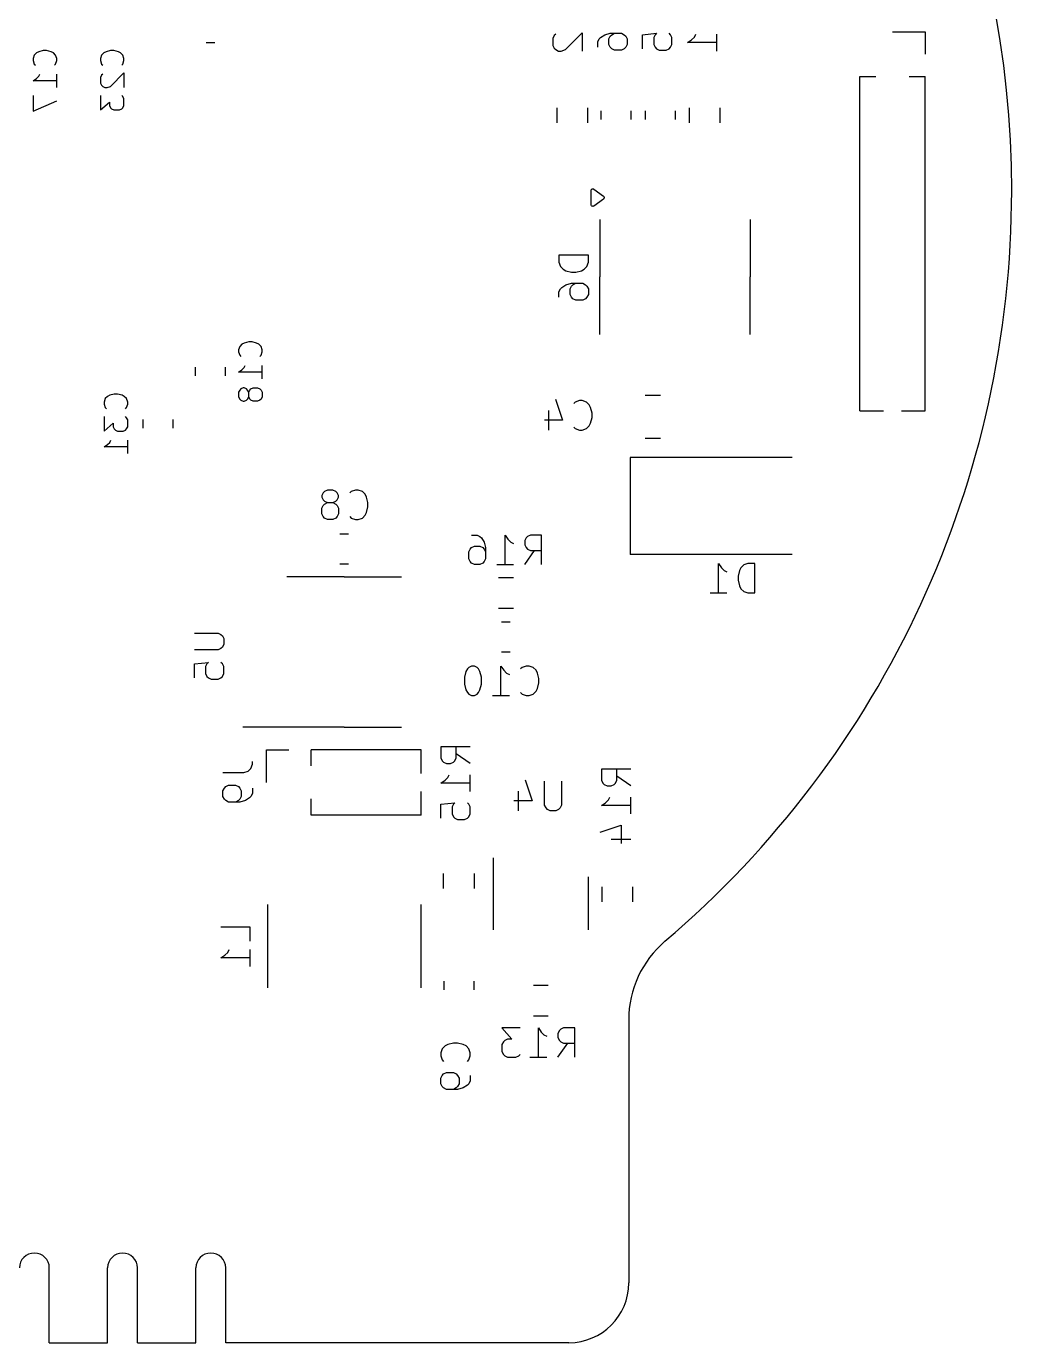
# Model space of a CAD drawing. Extents: x 116 to 183, y -110.2 to -37.6.
# Drawn here: x 149.44 to 182.95, y -110.24 to -65.48 of the extents above; entities that cross this region are included whole.
import ezdxf

# ---------------------------------------------------------------- set-up
doc = ezdxf.new("R2010")
doc.units = 0
doc.layers.add('BLACK', color=7, linetype='CONTINUOUS')

msp = doc.modelspace()

# ---------------------------------------------------------------- linework, layer by layer
at = {"layer": 'BLACK', "linetype": 'CONTINUOUS'}
for p, q in [((167.396438, -65.793905), (167.348819, -65.889143)), ((167.444057, -65.746286), (167.396438, -65.793905)), ((167.77739, -66.270095), (168.348819, -65.698667)), ((168.348819, -65.698667), (168.348819, -66.317714)), ((168.968057, -65.857333), (169.110914, -65.762095)), ((169.110914, -65.762095), (169.30139, -65.714476)), ((169.30139, -65.714476), (169.682342, -65.714476)), ((169.30139, -65.809714), (169.349009, -65.762095)), ((169.349009, -65.762095), (169.444247, -65.714476)), ((169.682342, -65.714476), (169.77758, -65.762095)), ((169.77758, -65.762095), (169.8252, -65.809714)), ((170.396819, -65.762095), (170.873009, -65.714476)), ((170.396819, -66.238285), (170.396819, -65.762095)), ((170.82539, -65.762095), (170.777771, -65.857333)), ((170.873009, -65.714476), (170.82539, -65.762095)), ((171.3492, -65.762095), (171.30158, -65.714476)), ((171.396819, -65.857333), (171.3492, -65.762095)), ((172.158914, -65.841524), (172.206533, -65.746286)), ((172.920819, -66.317714), (172.920819, -65.746286)), ((178.896, -65.661), (180.006, -65.661)), ((180.006, -65.661), (180.006, -66.421)), ((155.848267, -66.042), (155.555733, -66.042)), ((167.348819, -65.889143), (167.348819, -66.127238)), ((167.348819, -66.127238), (167.396438, -66.222476)), ((167.396438, -66.222476), (167.444057, -66.270095)), ((168.872819, -66.00019), (168.920438, -65.904952)), ((168.872819, -66.190666), (168.872819, -66.00019)), ((168.920438, -65.904952), (168.968057, -65.857333)), ((169.253771, -65.904952), (169.30139, -65.809714)), ((169.253771, -66.095428), (169.253771, -65.904952)), ((169.30139, -66.190666), (169.253771, -66.095428)), ((169.349009, -66.238285), (169.30139, -66.190666)), ((169.444247, -66.285904), (169.349009, -66.238285)), ((169.77758, -66.238285), (169.682342, -66.285904)), ((169.8252, -66.190666), (169.77758, -66.238285)), ((169.8252, -65.809714), (169.872819, -65.904952)), ((169.872819, -66.095428), (169.8252, -66.190666)), ((169.872819, -65.904952), (169.872819, -66.095428)), ((170.777771, -65.857333), (170.777771, -66.095428)), ((170.777771, -66.095428), (170.82539, -66.190666)), ((170.82539, -66.190666), (170.873009, -66.238285)), ((170.873009, -66.238285), (170.968247, -66.285904)), ((171.206342, -66.285904), (171.30158, -66.238285)), ((171.30158, -66.238285), (171.3492, -66.190666)), ((171.3492, -66.190666), (171.396819, -66.095428)), ((171.396819, -66.095428), (171.396819, -65.857333)), ((171.920819, -66.032), (172.063676, -65.936762)), ((172.920819, -66.032), (171.920819, -66.032)), ((172.063676, -65.936762), (172.158914, -65.841524)), ((149.71439, -66.452856), (149.676295, -66.567142)), ((149.676295, -66.567142), (149.676295, -66.643333)), ((149.676295, -66.643333), (149.71439, -66.757618)), ((149.79058, -66.376666), (149.71439, -66.452856)), ((149.866771, -66.338571), (149.79058, -66.376666)), ((150.019152, -66.300475), (149.866771, -66.338571)), ((150.133438, -66.300475), (150.019152, -66.300475)), ((150.285819, -66.338571), (150.133438, -66.300475)), ((150.362009, -66.376666), (150.285819, -66.338571)), ((150.4382, -66.452856), (150.362009, -66.376666)), ((150.476295, -66.567142), (150.4382, -66.452856)), ((150.4382, -66.757618), (150.476295, -66.643333)), ((150.476295, -66.643333), (150.476295, -66.567142)), ((152.00039, -66.452856), (151.962295, -66.567142)), ((151.962295, -66.567142), (151.962295, -66.643333)), ((151.962295, -66.643333), (152.00039, -66.757618)), ((152.07658, -66.376666), (152.00039, -66.452856)), ((152.152771, -66.338571), (152.07658, -66.376666)), ((152.305152, -66.300475), (152.152771, -66.338571)), ((152.419438, -66.300475), (152.305152, -66.300475)), ((152.571819, -66.338571), (152.419438, -66.300475)), ((152.648009, -66.376666), (152.571819, -66.338571)), ((152.7242, -66.452856), (152.648009, -66.376666)), ((152.762295, -66.567142), (152.7242, -66.452856)), ((152.7242, -66.757618), (152.762295, -66.643333)), ((152.762295, -66.643333), (152.762295, -66.567142)), ((167.444057, -66.270095), (167.539295, -66.317714)), ((167.539295, -66.317714), (167.634533, -66.317714)), ((167.634533, -66.317714), (167.77739, -66.270095)), ((169.682342, -66.285904), (169.444247, -66.285904)), ((170.968247, -66.285904), (171.206342, -66.285904)), ((149.71439, -66.757618), (149.752485, -66.795714)), ((149.866771, -67.176666), (149.904866, -67.100475)), ((150.400104, -66.795714), (150.4382, -66.757618)), ((150.476295, -67.557618), (150.476295, -67.100475)), ((152.00039, -67.138571), (151.962295, -67.214761)), ((152.00039, -66.757618), (152.038485, -66.795714)), ((152.038485, -67.100475), (152.00039, -67.138571)), ((152.305152, -67.519523), (152.762295, -67.06238)), ((152.686104, -66.795714), (152.7242, -66.757618)), ((152.762295, -67.06238), (152.762295, -67.557618)), ((149.676295, -67.329047), (149.79058, -67.252856)), ((150.476295, -67.329047), (149.676295, -67.329047)), ((149.79058, -67.252856), (149.866771, -67.176666)), ((151.962295, -67.214761), (151.962295, -67.405237)), ((151.962295, -67.405237), (152.00039, -67.481428)), ((152.00039, -67.481428), (152.038485, -67.519523)), ((152.038485, -67.519523), (152.114676, -67.557618)), ((152.114676, -67.557618), (152.190866, -67.557618)), ((152.190866, -67.557618), (152.305152, -67.519523)), ((177.786, -67.181), (178.332529, -67.181)), ((177.786, -78.546), (177.786, -67.181)), ((179.459471, -67.181), (180.006, -67.181)), ((180.006, -78.546), (180.006, -67.181)), ((149.676295, -67.824285), (149.676295, -68.357619)), ((149.676295, -68.357619), (150.476295, -68.014761)), ((151.962295, -67.824285), (151.962295, -68.319523)), ((152.7242, -67.86238), (152.686104, -67.824285)), ((152.762295, -67.938571), (152.7242, -67.86238)), ((152.762295, -68.167142), (152.762295, -67.938571)), ((151.962295, -68.319523), (152.267057, -68.052857)), ((152.267057, -68.052857), (152.267057, -68.167142)), ((152.267057, -68.167142), (152.305152, -68.243333)), ((152.305152, -68.243333), (152.343247, -68.281428)), ((152.343247, -68.281428), (152.419438, -68.319523)), ((152.419438, -68.319523), (152.609914, -68.319523)), ((152.609914, -68.319523), (152.686104, -68.281428)), ((152.686104, -68.281428), (152.7242, -68.243333)), ((152.7242, -68.243333), (152.762295, -68.167142)), ((167.4775, -68.245276), (167.4775, -68.754724)), ((168.5225, -68.245276), (168.5225, -68.754724)), ((168.99, -68.646267), (168.99, -68.353733)), ((170.01, -68.646267), (170.01, -68.353733)), ((170.49, -68.353733), (170.49, -68.646267)), ((171.51, -68.353733), (171.51, -68.646267)), ((171.9775, -68.245276), (171.9775, -68.754724)), ((173.0225, -68.245276), (173.0225, -68.754724)), ((168.645, -71.06), (168.647162, -71.049125)), ((168.645, -71.54), (168.645, -71.06)), ((168.646664, -71.045965), (168.648216, -71.04383)), ((168.647162, -71.049125), (168.646664, -71.045965)), ((168.648216, -71.04383), (168.649567, -71.037039)), ((168.649567, -71.037039), (168.662724, -71.023881)), ((168.662724, -71.023881), (168.673674, -71.008826)), ((168.673674, -71.008826), (168.678549, -71.008056)), ((168.678549, -71.008056), (168.682039, -71.004567)), ((168.682039, -71.004567), (168.700649, -71.004567)), ((168.700649, -71.004567), (168.719035, -71.001664)), ((168.719035, -71.001664), (168.725324, -71.004567)), ((168.725324, -71.004567), (168.727961, -71.004567)), ((168.727961, -71.004567), (168.730222, -71.006828)), ((168.730222, -71.006828), (168.74029, -71.011476)), ((168.74029, -71.011476), (169.07029, -71.251476)), ((168.647162, -71.550874), (168.645, -71.54)), ((168.646664, -71.554035), (168.647162, -71.550874)), ((168.648216, -71.556169), (168.646664, -71.554035)), ((168.649567, -71.562961), (168.648216, -71.556169)), ((168.662724, -71.576118), (168.649567, -71.562961)), ((168.673674, -71.591174), (168.662724, -71.576118)), ((168.678549, -71.591943), (168.673674, -71.591174)), ((168.682039, -71.595433), (168.678549, -71.591943)), ((168.700649, -71.595433), (168.682039, -71.595433)), ((168.719035, -71.598336), (168.700649, -71.595433)), ((168.725324, -71.595433), (168.719035, -71.598336)), ((168.727961, -71.595433), (168.725324, -71.595433)), ((168.730222, -71.593171), (168.727961, -71.595433)), ((168.74029, -71.588524), (168.730222, -71.593171)), ((169.07029, -71.348524), (168.74029, -71.588524)), ((169.07029, -71.251476), (169.086173, -71.268674)), ((169.086173, -71.331326), (169.07029, -71.348524)), ((169.086173, -71.268674), (169.087674, -71.27818)), ((169.087674, -71.321819), (169.086173, -71.331326)), ((169.087674, -71.27818), (169.093336, -71.285965)), ((169.093336, -71.314035), (169.087674, -71.321819)), ((169.093336, -71.285965), (169.091119, -71.3)), ((169.091119, -71.3), (169.093336, -71.314035)), ((168.94, -72.05), (168.94, -74)), ((174.06, -72.05), (174.06, -74)), ((168.554819, -73.261905), (167.554819, -73.261905)), ((167.554819, -73.261905), (167.554819, -73.5)), ((168.554819, -73.5), (168.554819, -73.261905)), ((167.554819, -73.5), (167.602438, -73.642857)), ((167.602438, -73.642857), (167.697676, -73.738095)), ((167.697676, -73.738095), (167.792914, -73.785714)), ((167.792914, -73.785714), (167.98339, -73.833333)), ((167.98339, -73.833333), (168.126247, -73.833333)), ((168.126247, -73.833333), (168.316723, -73.785714)), ((168.316723, -73.785714), (168.411961, -73.738095)), ((168.411961, -73.738095), (168.5072, -73.642857)), ((168.5072, -73.642857), (168.554819, -73.5)), ((167.650057, -74.357143), (167.792914, -74.261905)), ((167.792914, -74.261905), (167.98339, -74.214286)), ((167.98339, -74.214286), (168.364342, -74.214286)), ((167.98339, -74.309524), (168.031009, -74.261905)), ((168.031009, -74.261905), (168.126247, -74.214286)), ((168.364342, -74.214286), (168.45958, -74.261905)), ((168.45958, -74.261905), (168.5072, -74.309524)), ((168.94, -75.95), (168.94, -74)), ((174.06, -75.95), (174.06, -74)), ((167.554819, -74.5), (167.602438, -74.404762)), ((167.554819, -74.690476), (167.554819, -74.5)), ((167.602438, -74.404762), (167.650057, -74.357143)), ((167.935771, -74.404762), (167.98339, -74.309524)), ((167.935771, -74.595238), (167.935771, -74.404762)), ((167.98339, -74.690476), (167.935771, -74.595238)), ((168.031009, -74.738095), (167.98339, -74.690476)), ((168.126247, -74.785714), (168.031009, -74.738095)), ((168.45958, -74.738095), (168.364342, -74.785714)), ((168.5072, -74.690476), (168.45958, -74.738095)), ((168.5072, -74.309524), (168.554819, -74.404762)), ((168.554819, -74.595238), (168.5072, -74.690476)), ((168.554819, -74.404762), (168.554819, -74.595238)), ((168.364342, -74.785714), (168.126247, -74.785714)), ((156.69939, -76.358856), (156.661295, -76.473142)), ((156.661295, -76.473142), (156.661295, -76.549333)), ((156.77558, -76.282666), (156.69939, -76.358856)), ((156.851771, -76.244571), (156.77558, -76.282666)), ((157.004152, -76.206475), (156.851771, -76.244571)), ((157.118438, -76.206475), (157.004152, -76.206475)), ((157.270819, -76.244571), (157.118438, -76.206475)), ((157.347009, -76.282666), (157.270819, -76.244571)), ((157.4232, -76.358856), (157.347009, -76.282666)), ((157.461295, -76.473142), (157.4232, -76.358856)), ((157.461295, -76.549333), (157.461295, -76.473142)), ((156.661295, -76.549333), (156.69939, -76.663618)), ((156.69939, -76.663618), (156.737485, -76.701714)), ((157.385104, -76.701714), (157.4232, -76.663618)), ((157.4232, -76.663618), (157.461295, -76.549333)), ((155.192, -77.362267), (155.192, -77.069733)), ((156.212, -77.362267), (156.212, -77.069733)), ((156.661295, -77.235047), (156.77558, -77.158856)), ((157.461295, -77.235047), (156.661295, -77.235047)), ((156.77558, -77.158856), (156.851771, -77.082666)), ((156.851771, -77.082666), (156.889866, -77.006475)), ((157.461295, -77.463618), (157.461295, -77.006475)), ((156.69939, -77.844571), (156.661295, -77.920761)), ((156.737485, -77.806476), (156.69939, -77.844571)), ((156.813676, -77.76838), (156.737485, -77.806476)), ((156.851771, -77.76838), (156.813676, -77.76838)), ((156.927961, -77.806476), (156.851771, -77.76838)), ((156.966057, -77.844571), (156.927961, -77.806476)), ((157.004152, -77.920761), (156.966057, -77.844571)), ((157.004152, -77.920761), (157.042247, -77.844571)), ((157.042247, -77.844571), (157.080342, -77.806476)), ((157.080342, -77.806476), (157.156533, -77.76838)), ((157.156533, -77.76838), (157.308914, -77.76838)), ((157.308914, -77.76838), (157.385104, -77.806476)), ((157.385104, -77.806476), (157.4232, -77.844571)), ((157.4232, -77.844571), (157.461295, -77.920761)), ((152.12739, -78.136856), (152.089295, -78.251142)), ((152.089295, -78.251142), (152.089295, -78.327333)), ((152.089295, -78.327333), (152.12739, -78.441618)), ((152.20358, -78.060666), (152.12739, -78.136856)), ((152.279771, -78.022571), (152.20358, -78.060666)), ((152.432152, -77.984475), (152.279771, -78.022571)), ((152.546438, -77.984475), (152.432152, -77.984475)), ((152.698819, -78.022571), (152.546438, -77.984475)), ((152.775009, -78.060666), (152.698819, -78.022571)), ((152.8512, -78.136856), (152.775009, -78.060666)), ((152.889295, -78.251142), (152.8512, -78.136856)), ((152.8512, -78.441618), (152.889295, -78.327333)), ((152.889295, -78.327333), (152.889295, -78.251142)), ((156.661295, -77.920761), (156.661295, -78.073142)), ((156.661295, -78.073142), (156.69939, -78.149333)), ((156.69939, -78.149333), (156.737485, -78.187428)), ((156.737485, -78.187428), (156.813676, -78.225523)), ((156.813676, -78.225523), (156.851771, -78.225523)), ((156.851771, -78.225523), (156.927961, -78.187428)), ((156.927961, -78.187428), (156.966057, -78.149333)), ((156.966057, -78.149333), (157.004152, -78.073142)), ((157.004152, -78.073142), (157.004152, -77.920761)), ((157.042247, -78.149333), (157.004152, -78.073142)), ((157.080342, -78.187428), (157.042247, -78.149333)), ((157.156533, -78.225523), (157.080342, -78.187428)), ((157.308914, -78.225523), (157.156533, -78.225523)), ((157.385104, -78.187428), (157.308914, -78.225523)), ((157.4232, -78.149333), (157.385104, -78.187428)), ((157.461295, -78.073142), (157.4232, -78.149333)), ((157.461295, -77.920761), (157.461295, -78.073142)), ((167.441618, -78.1572), (167.679713, -78.871485)), ((168.108285, -78.252438), (168.060666, -78.300057)), ((168.251142, -78.204819), (168.108285, -78.252438)), ((168.34638, -78.204819), (168.251142, -78.204819)), ((168.489237, -78.252438), (168.34638, -78.204819)), ((168.584475, -78.347676), (168.489237, -78.252438)), ((170.488748, -78.015), (171.011252, -78.015)), ((152.089295, -78.74638), (152.089295, -79.241618)), ((152.12739, -78.441618), (152.165485, -78.479714)), ((152.813104, -78.479714), (152.8512, -78.441618)), ((152.8512, -78.784475), (152.813104, -78.74638)), ((167.203523, -78.538152), (167.203523, -79.204819)), ((168.632094, -78.442914), (168.584475, -78.347676)), ((168.679713, -78.63339), (168.632094, -78.442914)), ((168.632094, -78.966723), (168.679713, -78.776247)), ((168.679713, -78.776247), (168.679713, -78.63339)), ((177.786, -78.546), (178.58847, -78.546)), ((179.20353, -78.546), (180.006, -78.546)), ((152.089295, -79.241618), (152.394057, -78.974952)), ((152.394057, -78.974952), (152.394057, -79.089237)), ((152.394057, -79.089237), (152.432152, -79.165428)), ((152.432152, -79.165428), (152.470247, -79.203523)), ((152.470247, -79.203523), (152.546438, -79.241618)), ((152.736914, -79.241618), (152.813104, -79.203523)), ((152.813104, -79.203523), (152.8512, -79.165428)), ((152.889295, -78.860666), (152.8512, -78.784475)), ((152.8512, -79.165428), (152.889295, -79.089237)), ((152.889295, -79.089237), (152.889295, -78.860666)), ((153.414, -79.140267), (153.414, -78.847733)), ((154.434, -79.140267), (154.434, -78.847733)), ((167.679713, -78.871485), (167.060666, -78.871485)), ((168.060666, -79.10958), (168.108285, -79.1572)), ((168.108285, -79.1572), (168.251142, -79.204819)), ((168.251142, -79.204819), (168.34638, -79.204819)), ((168.34638, -79.204819), (168.489237, -79.1572)), ((168.489237, -79.1572), (168.584475, -79.061961)), ((168.584475, -79.061961), (168.632094, -78.966723)), ((152.20358, -79.698761), (152.279771, -79.622571)), ((152.279771, -79.622571), (152.317866, -79.54638)), ((152.546438, -79.241618), (152.736914, -79.241618)), ((152.889295, -80.003523), (152.889295, -79.54638)), ((170.488748, -79.485), (171.011252, -79.485)), ((152.089295, -79.774952), (152.20358, -79.698761)), ((152.889295, -79.774952), (152.089295, -79.774952)), ((169.972, -80.138), (169.972, -83.438)), ((175.482, -80.138), (169.972, -80.138)), ((159.535904, -81.338057), (159.488285, -81.433295)), ((159.488285, -81.433295), (159.488285, -81.480914)), ((159.583523, -81.290438), (159.535904, -81.338057)), ((159.678761, -81.242819), (159.583523, -81.290438)), ((159.869237, -81.242819), (159.678761, -81.242819)), ((159.964475, -81.290438), (159.869237, -81.242819)), ((160.012094, -81.338057), (159.964475, -81.290438)), ((160.059713, -81.433295), (160.012094, -81.338057)), ((160.059713, -81.480914), (160.059713, -81.433295)), ((160.488285, -81.290438), (160.440666, -81.338057)), ((160.631142, -81.242819), (160.488285, -81.290438)), ((160.72638, -81.242819), (160.631142, -81.242819)), ((160.869237, -81.290438), (160.72638, -81.242819)), ((160.964475, -81.385676), (160.869237, -81.290438)), ((161.012094, -81.480914), (160.964475, -81.385676)), ((159.488285, -81.480914), (159.535904, -81.576152)), ((159.488285, -81.861866), (159.535904, -81.766628)), ((159.488285, -82.052342), (159.488285, -81.861866)), ((159.535904, -81.576152), (159.583523, -81.623771)), ((159.535904, -81.766628), (159.583523, -81.719009)), ((159.583523, -81.623771), (159.678761, -81.67139)), ((159.583523, -81.719009), (159.678761, -81.67139)), ((159.678761, -81.67139), (159.869237, -81.67139)), ((159.869237, -81.67139), (159.964475, -81.623771)), ((159.869237, -81.67139), (159.964475, -81.719009)), ((159.964475, -81.623771), (160.012094, -81.576152)), ((159.964475, -81.719009), (160.012094, -81.766628)), ((160.012094, -81.576152), (160.059713, -81.480914)), ((160.012094, -81.766628), (160.059713, -81.861866)), ((160.059713, -81.861866), (160.059713, -82.052342)), ((161.059713, -81.67139), (161.012094, -81.480914)), ((161.012094, -82.004723), (161.059713, -81.814247)), ((161.059713, -81.814247), (161.059713, -81.67139)), ((159.535904, -82.14758), (159.488285, -82.052342)), ((159.583523, -82.1952), (159.535904, -82.14758)), ((159.678761, -82.242819), (159.583523, -82.1952)), ((159.869237, -82.242819), (159.678761, -82.242819)), ((159.964475, -82.1952), (159.869237, -82.242819)), ((160.012094, -82.14758), (159.964475, -82.1952)), ((160.059713, -82.052342), (160.012094, -82.14758)), ((160.440666, -82.14758), (160.488285, -82.1952)), ((160.488285, -82.1952), (160.631142, -82.242819)), ((160.631142, -82.242819), (160.72638, -82.242819)), ((160.72638, -82.242819), (160.869237, -82.1952)), ((160.869237, -82.1952), (160.964475, -82.099961)), ((160.964475, -82.099961), (161.012094, -82.004723)), ((160.396267, -82.74), (160.103733, -82.74)), ((164.583333, -82.774819), (164.773809, -82.774819)), ((164.773809, -82.774819), (164.869047, -82.822438)), ((165.72619, -83.774819), (165.72619, -82.774819)), ((165.72619, -82.774819), (165.821428, -82.917676)), ((166.583333, -82.774819), (166.488095, -82.822438)), ((166.964285, -82.774819), (166.583333, -82.774819)), ((166.964285, -83.774819), (166.964285, -82.774819)), ((164.488095, -83.346247), (164.535714, -83.251009)), ((164.535714, -83.251009), (164.583333, -83.20339)), ((164.583333, -83.20339), (164.678571, -83.155771)), ((164.678571, -83.155771), (164.869047, -83.155771)), ((164.869047, -82.822438), (164.916666, -82.870057)), ((164.869047, -83.155771), (164.964285, -83.20339)), ((164.916666, -82.870057), (165.011904, -83.012914)), ((164.964285, -83.20339), (165.011904, -83.251009)), ((165.011904, -83.012914), (165.059523, -83.20339)), ((165.011904, -83.251009), (165.059523, -83.346247)), ((165.059523, -83.20339), (165.059523, -83.584342)), ((165.821428, -82.917676), (165.916666, -83.012914)), ((165.916666, -83.012914), (166.011904, -83.060533)), ((166.440476, -82.870057), (166.392857, -82.965295)), ((166.392857, -82.965295), (166.392857, -83.108152)), ((166.392857, -83.108152), (166.440476, -83.20339)), ((166.488095, -82.822438), (166.440476, -82.870057)), ((166.440476, -83.20339), (166.488095, -83.251009)), ((166.488095, -83.251009), (166.583333, -83.298628)), ((164.488095, -83.584342), (164.488095, -83.346247)), ((164.535714, -83.67958), (164.488095, -83.584342)), ((164.583333, -83.7272), (164.535714, -83.67958)), ((165.011904, -83.67958), (164.964285, -83.7272)), ((165.059523, -83.584342), (165.011904, -83.67958)), ((166.392857, -83.774819), (166.72619, -83.298628)), ((166.583333, -83.298628), (166.964285, -83.298628)), ((175.482, -83.438), (169.972, -83.438)), ((160.396267, -83.76), (160.103733, -83.76)), ((164.678571, -83.774819), (164.583333, -83.7272)), ((164.869047, -83.774819), (164.678571, -83.774819)), ((164.964285, -83.7272), (164.869047, -83.774819)), ((165.440476, -83.774819), (166.011904, -83.774819)), ((172.981999, -84.742819), (172.981999, -83.742819)), ((172.981999, -83.742819), (173.077237, -83.885676)), ((173.077237, -83.885676), (173.172475, -83.980914)), ((173.172475, -83.980914), (173.267713, -84.028533)), ((173.696285, -83.980914), (173.648666, -84.17139)), ((173.743904, -83.885676), (173.696285, -83.980914)), ((173.839142, -83.790438), (173.743904, -83.885676)), ((173.981999, -83.742819), (173.839142, -83.790438)), ((174.220094, -83.742819), (173.981999, -83.742819)), ((174.220094, -84.742819), (174.220094, -83.742819)), ((160.25, -84.19), (158.3, -84.19)), ((160.25, -84.19), (162.2, -84.19)), ((166.004724, -84.2275), (165.495276, -84.2275)), ((173.648666, -84.17139), (173.648666, -84.314247)), ((173.648666, -84.314247), (173.696285, -84.504723)), ((173.696285, -84.504723), (173.743904, -84.599961)), ((172.696285, -84.742819), (173.267713, -84.742819)), ((173.743904, -84.599961), (173.839142, -84.6952)), ((173.839142, -84.6952), (173.981999, -84.742819)), ((173.981999, -84.742819), (174.220094, -84.742819)), ((166.004724, -85.2725), (165.495276, -85.2725)), ((165.896267, -85.74), (165.603733, -85.74)), ((155.156819, -86.106095), (155.966342, -86.106095)), ((155.966342, -86.106095), (156.06158, -86.153714)), ((156.06158, -86.153714), (156.1092, -86.201333)), ((156.1092, -86.201333), (156.156819, -86.296571)), ((156.156819, -86.296571), (156.156819, -86.487047)), ((155.966342, -86.677523), (155.156819, -86.677523)), ((156.06158, -86.629904), (155.966342, -86.677523)), ((156.1092, -86.582285), (156.06158, -86.629904)), ((156.156819, -86.487047), (156.1092, -86.582285)), ((165.896267, -86.76), (165.603733, -86.76)), ((155.156819, -87.153714), (155.633009, -87.106095)), ((155.156819, -87.629904), (155.156819, -87.153714)), ((155.58539, -87.153714), (155.537771, -87.248952)), ((155.537771, -87.248952), (155.537771, -87.487047)), ((155.633009, -87.106095), (155.58539, -87.153714)), ((156.1092, -87.153714), (156.06158, -87.106095)), ((156.156819, -87.248952), (156.1092, -87.153714)), ((156.156819, -87.487047), (156.156819, -87.248952)), ((164.488952, -87.276438), (164.441333, -87.324057)), ((164.58419, -87.228819), (164.488952, -87.276438)), ((164.679428, -87.228819), (164.58419, -87.228819)), ((164.774666, -87.276438), (164.679428, -87.228819)), ((164.822285, -87.324057), (164.774666, -87.276438)), ((165.58419, -88.228819), (165.58419, -87.228819)), ((165.58419, -87.228819), (165.679428, -87.371676)), ((166.298476, -87.276438), (166.250857, -87.324057)), ((166.441333, -87.228819), (166.298476, -87.276438)), ((166.536571, -87.228819), (166.441333, -87.228819)), ((166.679428, -87.276438), (166.536571, -87.228819)), ((166.774666, -87.371676), (166.679428, -87.276438)), ((155.537771, -87.487047), (155.58539, -87.582285)), ((155.58539, -87.582285), (155.633009, -87.629904)), ((155.633009, -87.629904), (155.728247, -87.677523)), ((155.728247, -87.677523), (155.966342, -87.677523)), ((155.966342, -87.677523), (156.06158, -87.629904)), ((156.06158, -87.629904), (156.1092, -87.582285)), ((156.1092, -87.582285), (156.156819, -87.487047)), ((164.393714, -87.419295), (164.346095, -87.609771)), ((164.346095, -87.609771), (164.346095, -87.847866)), ((164.441333, -87.324057), (164.393714, -87.419295)), ((164.869904, -87.419295), (164.822285, -87.324057)), ((164.917523, -87.609771), (164.869904, -87.419295)), ((164.917523, -87.847866), (164.917523, -87.609771)), ((165.679428, -87.371676), (165.774666, -87.466914)), ((165.774666, -87.466914), (165.869904, -87.514533)), ((166.822285, -87.466914), (166.774666, -87.371676)), ((166.869904, -87.65739), (166.822285, -87.466914)), ((166.869904, -87.800247), (166.869904, -87.65739)), ((164.346095, -87.847866), (164.393714, -88.038342)), ((164.393714, -88.038342), (164.441333, -88.13358)), ((164.441333, -88.13358), (164.488952, -88.1812)), ((164.774666, -88.1812), (164.822285, -88.13358)), ((164.822285, -88.13358), (164.869904, -88.038342)), ((164.869904, -88.038342), (164.917523, -87.847866)), ((166.250857, -88.13358), (166.298476, -88.1812)), ((166.679428, -88.1812), (166.774666, -88.085961)), ((166.774666, -88.085961), (166.822285, -87.990723)), ((166.822285, -87.990723), (166.869904, -87.800247)), ((164.488952, -88.1812), (164.58419, -88.228819)), ((164.58419, -88.228819), (164.679428, -88.228819)), ((164.679428, -88.228819), (164.774666, -88.1812)), ((165.298476, -88.228819), (165.869904, -88.228819)), ((166.298476, -88.1812), (166.441333, -88.228819)), ((166.441333, -88.228819), (166.536571, -88.228819)), ((166.536571, -88.228819), (166.679428, -88.1812)), ((160.25, -89.31), (156.8, -89.31)), ((160.25, -89.31), (162.2, -89.31)), ((157.609, -90.076), (158.369, -90.076)), ((157.609, -91.186), (157.609, -90.076)), ((159.129, -90.622529), (159.129, -90.076)), ((162.874, -90.076), (159.129, -90.076)), ((162.874, -90.87847), (162.874, -90.076)), ((164.538819, -89.971714), (163.538819, -89.971714)), ((163.538819, -89.971714), (163.538819, -90.352666)), ((163.538819, -90.352666), (163.586438, -90.447904)), ((164.015009, -90.447904), (164.062628, -90.352666)), ((164.062628, -90.352666), (164.062628, -89.971714)), ((164.538819, -90.543142), (164.062628, -90.209809)), ((156.128819, -90.852666), (156.843104, -90.852666)), ((156.843104, -90.852666), (156.985961, -90.805047)), ((156.985961, -90.805047), (157.0812, -90.709809)), ((157.0812, -90.709809), (157.128819, -90.566952)), ((157.128819, -90.566952), (157.128819, -90.471714)), ((163.586438, -90.447904), (163.634057, -90.495523)), ((163.634057, -90.495523), (163.729295, -90.543142)), ((163.729295, -90.543142), (163.872152, -90.543142)), ((163.872152, -90.543142), (163.96739, -90.495523)), ((163.96739, -90.495523), (164.015009, -90.447904)), ((169.999819, -90.733714), (168.999819, -90.733714)), ((168.999819, -90.733714), (168.999819, -91.114666)), ((169.523628, -91.114666), (169.523628, -90.733714)), ((156.224057, -91.328857), (156.319295, -91.281238)), ((156.319295, -91.281238), (156.55739, -91.281238)), ((156.55739, -91.281238), (156.652628, -91.328857)), ((163.538819, -91.209809), (163.681676, -91.114571)), ((164.538819, -91.209809), (163.538819, -91.209809)), ((163.681676, -91.114571), (163.776914, -91.019333)), ((163.776914, -91.019333), (163.824533, -90.924095)), ((164.538819, -91.495523), (164.538819, -90.924095)), ((166.401809, -91.1012), (166.639904, -91.815485)), ((167.068476, -91.958342), (167.068476, -91.148819)), ((167.639904, -91.148819), (167.639904, -91.958342)), ((168.999819, -91.114666), (169.047438, -91.209904)), ((169.047438, -91.209904), (169.095057, -91.257523)), ((169.095057, -91.257523), (169.190295, -91.305142)), ((169.190295, -91.305142), (169.333152, -91.305142)), ((169.333152, -91.305142), (169.42839, -91.257523)), ((169.42839, -91.257523), (169.476009, -91.209904)), ((169.476009, -91.209904), (169.523628, -91.114666)), ((169.999819, -91.305142), (169.523628, -90.971809)), ((156.128819, -91.471714), (156.176438, -91.376476)), ((156.128819, -91.66219), (156.128819, -91.471714)), ((156.176438, -91.757428), (156.128819, -91.66219)), ((156.176438, -91.376476), (156.224057, -91.328857)), ((156.652628, -91.328857), (156.700247, -91.376476)), ((156.700247, -91.376476), (156.747866, -91.471714)), ((156.747866, -91.66219), (156.700247, -91.757428)), ((156.747866, -91.471714), (156.747866, -91.66219)), ((157.03358, -91.709809), (156.890723, -91.805047)), ((157.0812, -91.66219), (157.03358, -91.709809)), ((157.128819, -91.566952), (157.0812, -91.66219)), ((157.128819, -91.376476), (157.128819, -91.566952)), ((159.129, -92.296), (159.129, -91.749471)), ((162.874, -92.296), (162.874, -91.49353)), ((166.163714, -91.482152), (166.163714, -92.148819)), ((169.237914, -91.781333), (169.285533, -91.686095)), ((169.999819, -92.257523), (169.999819, -91.686095)), ((156.224057, -91.805047), (156.176438, -91.757428)), ((156.319295, -91.852666), (156.224057, -91.805047)), ((156.700247, -91.852666), (156.319295, -91.852666)), ((156.652628, -91.805047), (156.55739, -91.852666)), ((156.700247, -91.757428), (156.652628, -91.805047)), ((156.890723, -91.805047), (156.700247, -91.852666)), ((163.538819, -91.924095), (164.015009, -91.876476)), ((163.538819, -92.400285), (163.538819, -91.924095)), ((163.96739, -91.924095), (163.919771, -92.019333)), ((163.919771, -92.019333), (163.919771, -92.257428)), ((164.015009, -91.876476), (163.96739, -91.924095)), ((164.4912, -91.924095), (164.44358, -91.876476)), ((164.538819, -92.019333), (164.4912, -91.924095)), ((164.538819, -92.257428), (164.538819, -92.019333)), ((166.639904, -91.815485), (166.020857, -91.815485)), ((167.116095, -92.05358), (167.068476, -91.958342)), ((167.163714, -92.1012), (167.116095, -92.05358)), ((167.258952, -92.148819), (167.163714, -92.1012)), ((167.449428, -92.148819), (167.258952, -92.148819)), ((167.544666, -92.1012), (167.449428, -92.148819)), ((167.592285, -92.05358), (167.544666, -92.1012)), ((167.639904, -91.958342), (167.592285, -92.05358)), ((168.999819, -91.971809), (169.142676, -91.876571)), ((169.999819, -91.971809), (168.999819, -91.971809)), ((169.142676, -91.876571), (169.237914, -91.781333)), ((162.874, -92.296), (159.129, -92.296)), ((163.919771, -92.257428), (163.96739, -92.352666)), ((163.96739, -92.352666), (164.015009, -92.400285)), ((164.015009, -92.400285), (164.110247, -92.447904)), ((164.110247, -92.447904), (164.348342, -92.447904)), ((164.348342, -92.447904), (164.44358, -92.400285)), ((164.44358, -92.400285), (164.4912, -92.352666)), ((164.4912, -92.352666), (164.538819, -92.257428)), ((168.9522, -92.876571), (169.666485, -92.638476)), ((169.666485, -92.638476), (169.666485, -93.257523)), ((169.333152, -93.114666), (169.999819, -93.114666)), ((165.329, -96.197), (165.329, -93.747)), ((163.6225, -94.280276), (163.6225, -94.789724)), ((164.6675, -94.280276), (164.6675, -94.789724)), ((168.549, -94.397), (168.549, -96.197)), ((169.0225, -95.250724), (169.0225, -94.741276)), ((170.0675, -95.250724), (170.0675, -94.741276)), ((157.64, -95.334252), (157.64, -98.165748)), ((162.86, -95.334252), (162.86, -98.165748)), ((157.054819, -96.107143), (156.054819, -96.107143)), ((157.054819, -96.583333), (157.054819, -96.107143)), ((156.054819, -97.154762), (156.197676, -97.059524)), ((156.197676, -97.059524), (156.292914, -96.964286)), ((156.292914, -96.964286), (156.340533, -96.869048)), ((157.054819, -97.440476), (157.054819, -96.869048)), ((157.054819, -97.154762), (156.054819, -97.154762)), ((163.635, -97.944733), (163.635, -98.237267)), ((164.655, -97.944733), (164.655, -98.237267)), ((166.684276, -98.0765), (167.193724, -98.0765)), ((166.684276, -99.1215), (167.193724, -99.1215)), ((169.927313, -99.254504), (169.927313, -108.204)), ((166.235142, -99.530819), (165.616095, -99.530819)), ((165.616095, -99.530819), (165.949428, -99.911771)), ((166.85419, -100.530819), (166.85419, -99.530819)), ((166.85419, -99.530819), (166.949428, -99.673676)), ((166.949428, -99.673676), (167.044666, -99.768914)), ((167.044666, -99.768914), (167.139904, -99.816533)), ((167.568476, -99.626057), (167.520857, -99.721295)), ((167.520857, -99.721295), (167.520857, -99.864152)), ((167.616095, -99.578438), (167.568476, -99.626057)), ((167.711333, -99.530819), (167.616095, -99.578438)), ((168.092285, -99.530819), (167.711333, -99.530819)), ((168.092285, -100.530819), (168.092285, -99.530819)), ((163.586438, -100.242762), (163.538819, -100.385619)), ((163.681676, -100.147524), (163.586438, -100.242762)), ((163.776914, -100.099905), (163.681676, -100.147524)), ((163.96739, -100.052286), (163.776914, -100.099905)), ((164.110247, -100.052286), (163.96739, -100.052286)), ((164.300723, -100.099905), (164.110247, -100.052286)), ((164.395961, -100.147524), (164.300723, -100.099905)), ((164.4912, -100.242762), (164.395961, -100.147524)), ((164.538819, -100.385619), (164.4912, -100.242762)), ((165.663714, -100.007009), (165.616095, -100.102247)), ((165.616095, -100.102247), (165.616095, -100.340342)), ((165.711333, -99.95939), (165.663714, -100.007009)), ((165.806571, -99.911771), (165.711333, -99.95939)), ((165.949428, -99.911771), (165.806571, -99.911771)), ((167.520857, -99.864152), (167.568476, -99.95939)), ((167.520857, -100.530819), (167.85419, -100.054628)), ((167.568476, -99.95939), (167.616095, -100.007009)), ((167.616095, -100.007009), (167.711333, -100.054628)), ((167.711333, -100.054628), (168.092285, -100.054628)), ((163.538819, -100.385619), (163.538819, -100.480857)), ((163.538819, -100.480857), (163.586438, -100.623714)), ((163.586438, -100.623714), (163.634057, -100.671333)), ((164.44358, -100.671333), (164.4912, -100.623714)), ((164.4912, -100.623714), (164.538819, -100.480857)), ((164.538819, -100.480857), (164.538819, -100.385619)), ((165.616095, -100.340342), (165.663714, -100.43558)), ((165.663714, -100.43558), (165.711333, -100.4832)), ((165.711333, -100.4832), (165.806571, -100.530819)), ((165.806571, -100.530819), (166.092285, -100.530819)), ((166.092285, -100.530819), (166.187523, -100.4832)), ((166.187523, -100.4832), (166.235142, -100.43558)), ((166.568476, -100.530819), (167.139904, -100.530819)), ((163.538819, -101.242762), (163.586438, -101.147524)), ((163.586438, -101.147524), (163.634057, -101.099905)), ((163.634057, -101.099905), (163.729295, -101.052286)), ((163.729295, -101.052286), (163.96739, -101.052286)), ((163.96739, -101.052286), (164.062628, -101.099905)), ((164.062628, -101.099905), (164.110247, -101.147524)), ((164.110247, -101.147524), (164.157866, -101.242762)), ((164.538819, -101.147524), (164.538819, -101.338)), ((163.538819, -101.433238), (163.538819, -101.242762)), ((163.586438, -101.528476), (163.538819, -101.433238)), ((163.634057, -101.576095), (163.586438, -101.528476)), ((163.729295, -101.623714), (163.634057, -101.576095)), ((164.062628, -101.576095), (163.96739, -101.623714)), ((164.110247, -101.528476), (164.062628, -101.576095)), ((164.157866, -101.433238), (164.110247, -101.528476)), ((164.300723, -101.576095), (164.110247, -101.623714)), ((164.157866, -101.242762), (164.157866, -101.433238)), ((164.44358, -101.480857), (164.300723, -101.576095)), ((164.4912, -101.433238), (164.44358, -101.480857)), ((164.538819, -101.338), (164.4912, -101.433238)), ((164.110247, -101.623714), (163.729295, -101.623714)), ((150.224, -110.236002), (150.224, -107.696)), ((152.208, -110.236002), (152.208, -107.696)), ((153.224, -110.236002), (153.224, -107.696)), ((155.208, -110.236002), (155.208, -107.696)), ((156.224, -110.236002), (156.224, -107.696)), ((150.224, -110.236002), (152.208, -110.236002)), ((153.224, -110.236002), (155.208, -110.236002)), ((167.895311, -110.236), (156.224, -110.236002))]:
    msp.add_line(p, q, dxfattribs=at)
at = {"layer": 'BLACK'}
for centre, radius, start, end in [((149.450502, -71.074296), 33.5, 0, 180), ((149.45048, -71.07428), 33.500022, -49.6070424, -0.0000274), ((173.428, -99.2546), 3.500687, 130.3949489, 179.9984288), ((149.716, -107.696), 0.508, 0, 180), ((152.716, -107.696), 0.508, 0, 180), ((155.716, -107.696), 0.508, 0, 180), ((167.8952, -108.2039), 2.032113, -89.9968703, -0.0028195)]:
    msp.add_arc(centre, radius, start, end, dxfattribs=at)

doc.saveas('drawing.dxf')
